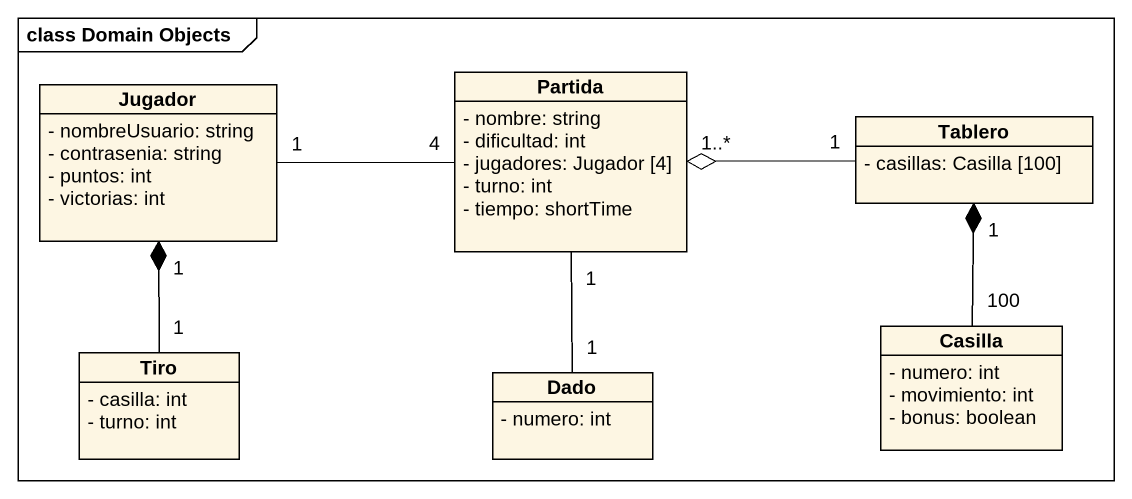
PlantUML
@startuml
mainframe class Domain Objects
hide circle
hide empty members
skinparam classAttributeIconSize 0
class Jugador {
  - nombreUsuario: string
  - contrasenia: string
  - puntos: int
  - victorias: int
}
class Partida {
  - nombre: string
  - dificultad: int
  - jugadores: Jugador [4]
  - turno: int
  - tiempo: shortTime
}
class Tablero {
  - casillas: Casilla [100]
}
class Tiro {
  - casilla: int
  - turno: int
}
class Casilla {
  - numero: int
  - movimiento: int
  - bonus: boolean
}
class Dado {
  - numero: int
}
Jugador "1" -right- "4" Partida
Tablero "1" -left-o "1..*" Partida
Tiro "1" -up-* "1" Jugador
Casilla "100" -up-* "1" Tablero
Dado "1" -up- "1" Partida
@enduml
